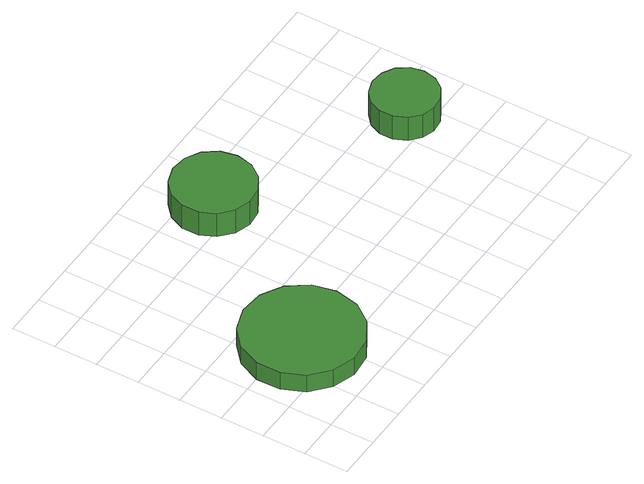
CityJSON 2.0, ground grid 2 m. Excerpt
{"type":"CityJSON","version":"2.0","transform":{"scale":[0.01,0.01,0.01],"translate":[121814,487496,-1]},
"CityObjects":{
"tree1":{"type":"SolitaryVegetationObject","attributes":{"function":"something"},"geometry":[{"type":"MultiSurface","lod":"1","boundaries":[[[0,1,2,3,4,5,6,7,8,9,10,11,12,13,14]],[[15,16,17,18,19,20,21,22,23,24,25,26,27,28,29]],[[0,29,28,1]],[[1,28,27,2]],[[2,27,26,3]],[[3,26,25,4]],[[4,25,24,5]],[[5,24,23,6]],[[6,23,22,7]],[[7,22,21,8]],[[8,21,20,9]],[[9,20,19,10]],[[10,19,18,11]],[[11,18,17,12]],[[12,17,16,13]],[[13,16,15,14]],[[14,15,29,0]]]}]},
"tree2":{"type":"SolitaryVegetationObject","attributes":{"function":"something"},"geometry":[{"type":"MultiSurface","lod":"1","boundaries":[[[30,31,32,33,34,35,36,37,38,39,40,41,42,43,44]],[[45,46,47,48,49,50,51,52,53,54,55,56,57,58,59]],[[30,59,58,31]],[[31,58,57,32]],[[32,57,56,33]],[[33,56,55,34]],[[34,55,54,35]],[[35,54,53,36]],[[36,53,52,37]],[[37,52,51,38]],[[38,51,50,39]],[[39,50,49,40]],[[40,49,48,41]],[[41,48,47,42]],[[42,47,46,43]],[[43,46,45,44]],[[44,45,59,30]]]}]},
"tree3":{"type":"SolitaryVegetationObject","attributes":{"function":"something"},"geometry":[{"type":"MultiSurface","lod":"1","boundaries":[[[60,61,62,63,64,65,66,67,68,69,70,71,72,73,74]],[[75,76,77,78,79,80,81,82,83,84,85,86,87,88,89]],[[60,89,88,61]],[[61,88,87,62]],[[62,87,86,63]],[[63,86,85,64]],[[64,85,84,65]],[[65,84,83,66]],[[66,83,82,67]],[[67,82,81,68]],[[68,81,80,69]],[[69,80,79,70]],[[70,79,78,71]],[[71,78,77,72]],[[72,77,76,73]],[[73,76,75,74]],[[74,75,89,60]]]}]}
},
"vertices":[
[603,345,165],[580,454,165],[514,545,165],[417,601,165],[306,612,165],[200,578,165],[116,503,165],[71,401,165],[71,289,165],[116,187,165],[200,112,165],[306,77,165],[417,89,165],[514,145,165],[580,235,165],[580,235,72],[514,145,72],[417,89,72],[306,77,72],[200,112,72],[116,187,72],[71,289,72],[71,401,72],[116,503,72],[200,578,72],[306,612,72],[417,601,72],[514,545,72],[580,454,72],[603,345,72],
[1015,1076,227],[999,1152,227],[954,1214,227],[887,1253,227],[810,1261,227],[736,1237,227],[679,1185,227],[647,1115,227],[647,1037,227],[679,967,227],[736,915,227],[810,891,227],[887,899,227],[954,938,227],[999,1000,227],[999,1000,98],[954,938,98],[887,899,98],[810,891,98],[736,915,98],[679,967,98],[647,1037,98],[647,1115,98],[679,1185,98],[736,1237,98],[810,1261,98],[887,1253,98],[954,1214,98],[999,1152,98],[1015,1076,98],
[1820,681,250],[1807,742,250],[1771,792,250],[1717,823,250],[1655,829,250],[1596,810,250],[1550,769,250],[1525,712,250],[1525,650,250],[1550,593,250],[1596,552,250],[1655,533,250],[1717,539,250],[1771,570,250],[1807,620,250],[1807,620,121],[1771,570,121],[1717,539,121],[1655,533,121],[1596,552,121],[1550,593,121],[1525,650,121],[1525,712,121],[1550,769,121],[1596,810,121],[1655,829,121],[1717,823,121],[1771,792,121],[1807,742,121],[1820,681,121]
]}
